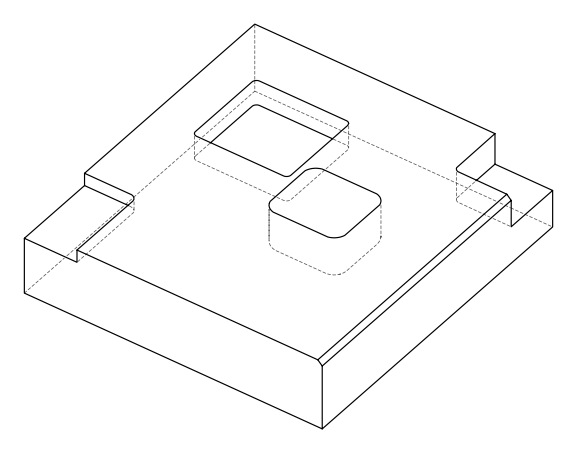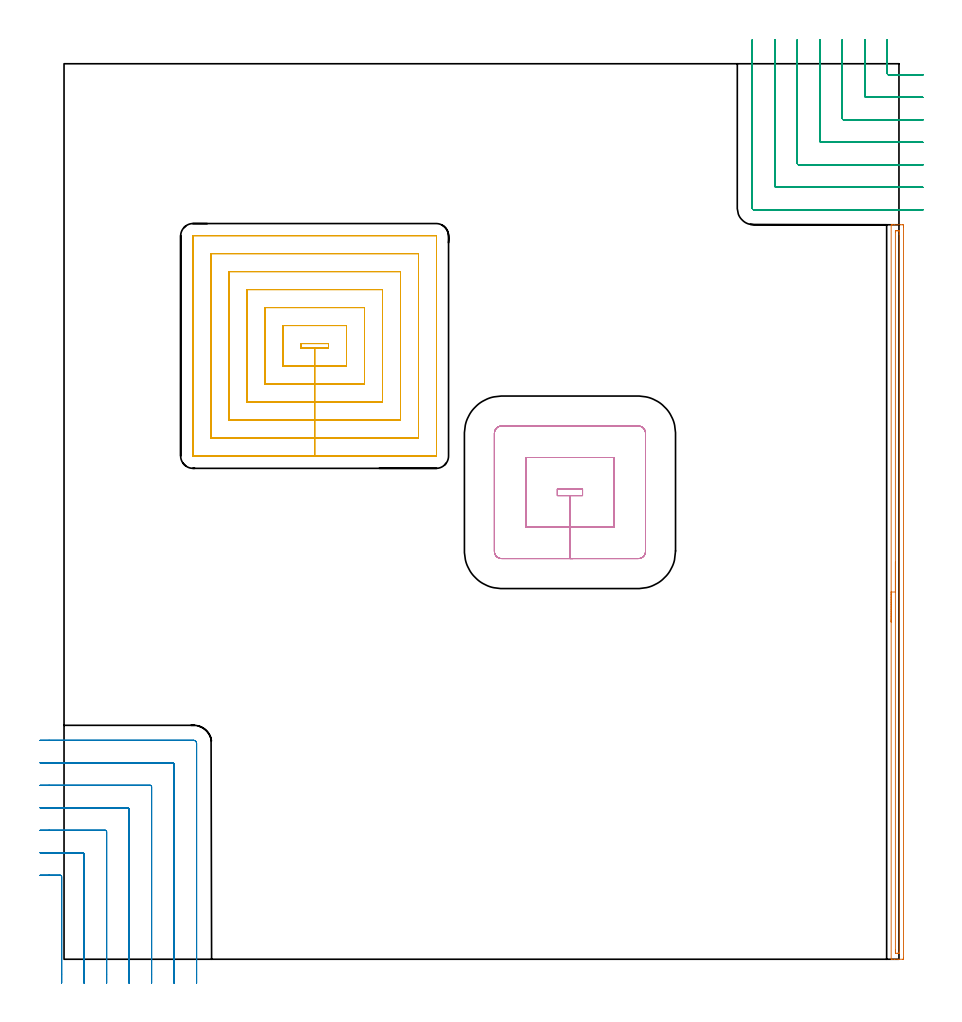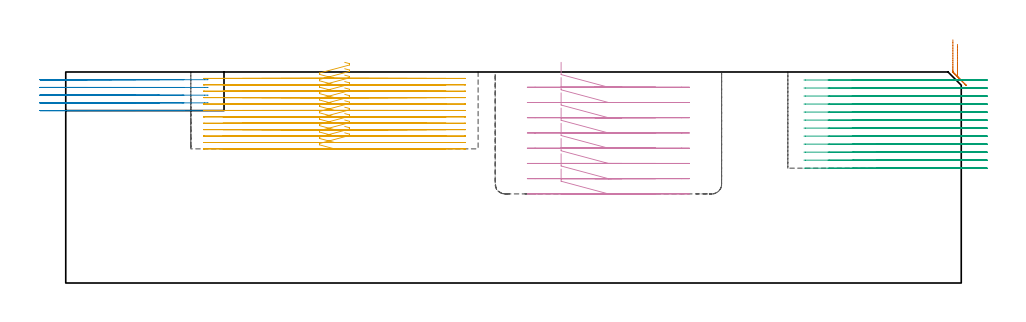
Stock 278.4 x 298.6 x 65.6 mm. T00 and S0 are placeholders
(PLAN: 5 operations, 3 tool changes, 60.7 min)
(1 AREA_MILL | FG_CHAMFER_SURFACE | UGT0205_001 | 4.08 min | 2086 mm3)
(2 MILL_CORNER_NOTCH_RECTANGULAR | CORNER_NOTCH_RECTANGULAR | NXT0201_013 | Follow Part, ap 2.5, ae 75% | 6.92 min | 45962 mm3)
(3 MILL_CORNER_NOTCH_RECTANGULAR_1 | CORNER_NOTCH_RECTANGULAR_1 | NXT0201_013 | Follow Part, ap 2.5, ae 75% | 13.35 min | 86335 mm3)
(4 MILL_RECTANGULAR_POCKET | POCKET_RECTANGULAR_STRAIGHT | UGT0201_095 | Follow Part, ap 5, ae 75% | 6.65 min | 165746 mm3)
(5 MILL_RECTANGULAR_POCKET_1 | POCKET_RECTANGULAR_STRAIGHT_1 | NXT0201_009 | Follow Part, ap 2, ae 75% | 29.71 min | 173820 mm3)
(TOOL UGT0205_001 | Chamfer Mill 20 x 3 x 45 deg. | D20 FL50 Z2)
(TOOL NXT0201_013 | ENDMILL 10mm | D10 FL30 Z4)
(TOOL UGT0201_095 | End mill 20 mm | D20 R3 FL38 Z4)
(TOOL NXT0201_009 | ENDMILL 8mm [2P460-0800-NA 1630] | D8 FL26 Z6)
(OP 1 AREA_MILL)
G17 G21 G94 G90
T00 M6
G54
G17 G0 G90 X275.8 Y112.45 S1061 M3
G43 Z75.6 H0
G94 G1 Y112.488 Z74.728 F250.
Y112.602 Z73.863
Y112.791 Z73.012
Y113.053 Z72.18
Y113.387 Z71.374
Y113.79 Z70.6
Y114.258 Z69.864
Y114.79 Z69.172
Y115.379 Z68.529
Y116.022 Z67.939
Y116.714 Z67.408
Y117.45 Z66.94
Y118.224 Z66.537
Y119.03 Z66.203
Y119.862 Z65.941
Y120.714 Z65.752
Y121.578 Z65.638
Y122.45 Z65.6
Y244.739
X275.802 Y244.89 Z65.588
X275.91 Y244.898 Z65.482
X276.023 Y244.9 Z65.377
X276.349 Z65.051
X276.979 Z64.416
X279.036 Z62.361
X279.592 Y244.896 Z61.802
X279.893 Y244.89 Z61.503
X279.898 Y244.605 Z61.5
X279.9 Y244.292
Y243.977
Y0.608
X279.898 Y0.295
X279.893 Y0.01 Z61.503
X279.592 Y0. Z61.802
X278.165 Z63.232
X276.979 Z64.416
X276.023 Z65.377
X275.911 Z65.481
X275.899 Y0.001 Z65.493
X275.803 Y0.01 Z65.588
X275.8 Y0.161 Z65.6
Y122.45
X277.214 Z64.186
X277.215 Y242.507 Z64.185
X277.217 Y242.833 Z64.183
X277.219 Y242.872 Z64.181
X277.22 Y242.885 Z64.18
X277.237 Y242.89 Z64.163
X277.339 Y242.896 Z64.061
X277.467 Y242.899 Z63.933
X277.85 Y242.9 Z63.55
X278.34 Y242.898 Z63.06
X278.452 Y242.893 Z62.948
X278.473 Y242.891 Z62.927
X278.479 Y242.853 Z62.921
X278.482 Y242.752 Z62.918
X278.485 Y242.507 Z62.915
X278.486 Y241.856 Z62.914
Y241.614
X278.485 Y2.393 Z62.915
X278.483 Y2.067 Z62.917
X278.481 Y2.028 Z62.919
X278.48 Y2.015 Z62.92
X278.463 Y2.01 Z62.937
X278.361 Y2.004 Z63.039
X278.233 Y2.001 Z63.167
X277.85 Z63.55
X277.36 Y2.002 Z64.04
X277.248 Y2.007 Z64.152
X277.227 Y2.009 Z64.173
X277.221 Y2.047 Z64.179
X277.218 Y2.148 Z64.182
X277.216 Y2.393 Z64.184
X277.214 Y3.044 Z64.186
Y3.286
Y122.45
Y123.322 Z64.224
Y124.186 Z64.338
Y125.038 Z64.526
Y125.87 Z64.789
Y126.676 Z65.123
Y127.45 Z65.526
Y128.186 Z65.994
Y128.878 Z66.525
Y129.521 Z67.115
Y130.11 Z67.758
Y130.642 Z68.45
Y131.11 Z69.186
Y131.513 Z69.96
Y131.847 Z70.766
Y132.109 Z71.598
Y132.298 Z72.449
Y132.412 Z73.314
Y132.45 Z74.186
G0 Z75.6
M5
M2
(OP 2 MILL_CORNER_NOTCH_RECTANGULAR)
G17 G21 G94 G90
T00 M6
G54
G17 G0 G90 X-0.8 Y-7.936 S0 M3
G43 Z75.6 H0
Z63.2
G94 G1 Y-4.936 F250.
Y27.504 F500.
G3 X-1.296 Y28. R0.5
G1 X-5.
X-8. F250.
G0 Z75.6
X6.7 Y-8.
Z63.2
G1 Y-5.
Y35.004 F500.
G3 X6.204 Y35.5 R0.5
G1 X-5.
X-8. F250.
G0 Z75.6
X14.2 Y-8.
Z63.2
G1 Y-5.
Y42.503 F500.
G3 X13.703 Y43. R0.5
G1 X-5.
X-8. F250.
G0 Z75.6
X21.7 Y-8.
Z63.2
G1 Y-5.
Y50.003 F500.
G3 X21.203 Y50.5 R0.5
G1 X-5.
X-8. F250.
G0 Z75.6
X29.2 Y-8.
Z63.2
G1 Y-5.
Y57.503 F500.
G3 X28.703 Y58. R0.5
G1 X-5.
X-8. F250.
G0 Z75.6
X36.7 Y-8.
Z63.2
G1 Y-5.
Y65.003 F500.
G3 X36.203 Y65.5 R0.5
G1 X-5.
X-8. F250.
G0 Z75.6
X44.2 Y-8.
Z63.2
G1 Y-5.
Y72. F500.
G3 X43.2 Y73. R1.
G1 X-5.
X-8. F250.
G0 Z75.6
X-0.8 Y-7.936
Z60.8
G1 Y-4.936
Y27.504 F500.
G3 X-1.296 Y28. R0.5
G1 X-5.
X-8. F250.
G0 Z75.6
X6.7 Y-8.
Z60.8
G1 Y-5.
Y35.004 F500.
G3 X6.204 Y35.5 R0.5
G1 X-5.
X-8. F250.
G0 Z75.6
X14.2 Y-8.
Z60.8
G1 Y-5.
Y42.503 F500.
G3 X13.703 Y43. R0.5
G1 X-5.
X-8. F250.
G0 Z75.6
X21.7 Y-8.
Z60.8
G1 Y-5.
Y50.003 F500.
G3 X21.203 Y50.5 R0.5
G1 X-5.
X-8. F250.
G0 Z75.6
X29.2 Y-8.
Z60.8
G1 Y-5.
Y57.503 F500.
G3 X28.703 Y58. R0.5
G1 X-5.
X-8. F250.
G0 Z75.6
X36.7 Y-8.
Z60.8
G1 Y-5.
Y65.003 F500.
G3 X36.203 Y65.5 R0.5
G1 X-5.
X-8. F250.
G0 Z75.6
X44.2 Y-8.
Z60.8
G1 Y-5.
Y72. F500.
G3 X43.2 Y73. R1.
G1 X-5.
X-8. F250.
G0 Z75.6
X-0.8 Y-7.936
Z58.4
G1 Y-4.936
Y27.504 F500.
G3 X-1.296 Y28. R0.5
G1 X-5.
X-8. F250.
G0 Z75.6
X6.7 Y-8.
Z58.4
G1 Y-5.
Y35.004 F500.
G3 X6.204 Y35.5 R0.5
G1 X-5.
X-8. F250.
G0 Z75.6
X14.2 Y-8.
Z58.4
G1 Y-5.
Y42.503 F500.
G3 X13.703 Y43. R0.5
G1 X-5.
X-8. F250.
G0 Z75.6
X21.7 Y-8.
Z58.4
G1 Y-5.
Y50.003 F500.
G3 X21.203 Y50.5 R0.5
G1 X-5.
X-8. F250.
G0 Z75.6
X29.2 Y-8.
Z58.4
G1 Y-5.
Y57.503 F500.
G3 X28.703 Y58. R0.5
G1 X-5.
X-8. F250.
G0 Z75.6
X36.7 Y-8.
Z58.4
G1 Y-5.
Y65.003 F500.
G3 X36.203 Y65.5 R0.5
G1 X-5.
X-8. F250.
G0 Z75.6
X44.2 Y-8.
Z58.4
G1 Y-5.
Y72. F500.
G3 X43.2 Y73. R1.
G1 X-5.
X-8. F250.
G0 Z75.6
X-0.8 Y-7.936
Z56.
G1 Y-4.936
Y27.504 F500.
G3 X-1.296 Y28. R0.5
G1 X-5.
X-8. F250.
G0 Z75.6
X6.7 Y-8.
Z56.
G1 Y-5.
Y35.004 F500.
G3 X6.204 Y35.5 R0.5
G1 X-5.
X-8. F250.
G0 Z75.6
X14.2 Y-8.
Z56.
G1 Y-5.
Y42.503 F500.
G3 X13.703 Y43. R0.5
G1 X-5.
X-8. F250.
G0 Z75.6
X21.7 Y-8.
Z56.
G1 Y-5.
Y50.003 F500.
G3 X21.203 Y50.5 R0.5
G1 X-5.
X-8. F250.
G0 Z75.6
X29.2 Y-8.
Z56.
G1 Y-5.
Y57.503 F500.
G3 X28.703 Y58. R0.5
G1 X-5.
X-8. F250.
G0 Z75.6
X36.7 Y-8.
Z56.
G1 Y-5.
Y65.003 F500.
G3 X36.203 Y65.5 R0.5
G1 X-5.
X-8. F250.
G0 Z75.6
X44.2 Y-8.
Z56.
G1 Y-5.
Y72. F500.
G3 X43.2 Y73. R1.
G1 X-5.
X-8. F250.
G0 Z75.6
X-0.8 Y-7.936
Z53.6
G1 Y-4.936
Y27.504 F500.
G3 X-1.296 Y28. R0.5
G1 X-5.
X-8. F250.
G0 Z75.6
X6.7 Y-8.
Z53.6
G1 Y-5.
Y35.004 F500.
G3 X6.204 Y35.5 R0.5
G1 X-5.
X-8. F250.
G0 Z75.6
X14.2 Y-8.
Z53.6
G1 Y-5.
Y42.503 F500.
G3 X13.703 Y43. R0.5
G1 X-5.
X-8. F250.
G0 Z75.6
X21.7 Y-8.
Z53.6
G1 Y-5.
Y50.003 F500.
G3 X21.203 Y50.5 R0.5
G1 X-5.
X-8. F250.
G0 Z75.6
X29.2 Y-8.
Z53.6
G1 Y-5.
Y57.503 F500.
G3 X28.703 Y58. R0.5
G1 X-5.
X-8. F250.
G0 Z75.6
X36.7 Y-8.
Z53.6
G1 Y-5.
Y65.003 F500.
G3 X36.203 Y65.5 R0.5
G1 X-5.
X-8. F250.
G0 Z75.6
X44.2 Y-8.
Z53.6
G1 Y-5.
Y72. F500.
G3 X43.2 Y73. R1.
G1 X-5.
X-8. F250.
G0 Z75.6
M5
M2
(OP 3 MILL_CORNER_NOTCH_RECTANGULAR_1)
G17 G21 G94 G90
T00 M6
G54
G17 G0 G90 X274.5 Y306.6 S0 M3
G43 Z75.6 H0
Z63.108
G94 G1 Y303.6 F250.
Y295.396 F500.
G3 X274.996 Y294.9 R0.5
G1 X283.4
X286.4 F250.
G0 Z75.6
X267. Y306.6
Z63.108
G1 Y303.6
Y287.896 F500.
G3 X267.496 Y287.4 R0.5
G1 X283.4
X286.4 F250.
G0 Z75.6
X259.5 Y306.6
Z63.108
G1 Y303.6
Y280.397 F500.
G3 X259.997 Y279.9 R0.5
G1 X283.4
X286.4 F250.
G0 Z75.6
X252. Y306.6
Z63.108
G1 Y303.6
Y272.897 F500.
G3 X252.497 Y272.4 R0.5
G1 X283.4
X286.4 F250.
G0 Z75.6
X244.5 Y306.6
Z63.108
G1 Y303.6
Y265.397 F500.
G3 X244.997 Y264.9 R0.5
G1 X283.4
X286.4 F250.
G0 Z75.6
X237. Y306.6
Z63.108
G1 Y303.6
Y257.897 F500.
G3 X237.497 Y257.4 R0.5
G1 X283.4
X286.4 F250.
G0 Z75.6
X229.5 Y306.6
Z63.108
G1 Y303.6
Y250.397 F500.
G3 X229.997 Y249.9 R0.5
G1 X283.4
X286.4 F250.
G0 Z75.6
X274.5 Y306.6
Z60.617
G1 Y303.6
Y295.396 F500.
G3 X274.996 Y294.9 R0.5
G1 X283.4
X286.4 F250.
G0 Z75.6
X267. Y306.6
Z60.617
G1 Y303.6
Y287.896 F500.
G3 X267.496 Y287.4 R0.5
G1 X283.4
X286.4 F250.
G0 Z75.6
X259.5 Y306.6
Z60.617
G1 Y303.6
Y280.397 F500.
G3 X259.997 Y279.9 R0.5
G1 X283.4
X286.4 F250.
G0 Z75.6
X252. Y306.6
Z60.617
G1 Y303.6
Y272.897 F500.
G3 X252.497 Y272.4 R0.5
G1 X283.4
X286.4 F250.
G0 Z75.6
X244.5 Y306.6
Z60.617
G1 Y303.6
Y265.397 F500.
G3 X244.997 Y264.9 R0.5
G1 X283.4
X286.4 F250.
G0 Z75.6
X237. Y306.6
Z60.617
G1 Y303.6
Y257.897 F500.
G3 X237.497 Y257.4 R0.5
G1 X283.4
X286.4 F250.
G0 Z75.6
X229.5 Y306.6
Z60.617
G1 Y303.6
Y250.397 F500.
G3 X229.997 Y249.9 R0.5
G1 X283.4
X286.4 F250.
G0 Z75.6
X274.5 Y306.6
Z58.125
G1 Y303.6
Y295.396 F500.
G3 X274.996 Y294.9 R0.5
G1 X283.4
X286.4 F250.
G0 Z75.6
X267. Y306.6
Z58.125
G1 Y303.6
Y287.896 F500.
G3 X267.496 Y287.4 R0.5
G1 X283.4
X286.4 F250.
G0 Z75.6
X259.5 Y306.6
Z58.125
G1 Y303.6
Y280.397 F500.
G3 X259.997 Y279.9 R0.5
G1 X283.4
X286.4 F250.
G0 Z75.6
X252. Y306.6
Z58.125
G1 Y303.6
Y272.897 F500.
G3 X252.497 Y272.4 R0.5
G1 X283.4
X286.4 F250.
G0 Z75.6
X244.5 Y306.6
Z58.125
G1 Y303.6
Y265.397 F500.
G3 X244.997 Y264.9 R0.5
G1 X283.4
X286.4 F250.
G0 Z75.6
X237. Y306.6
Z58.125
G1 Y303.6
Y257.897 F500.
G3 X237.497 Y257.4 R0.5
G1 X283.4
X286.4 F250.
G0 Z75.6
X229.5 Y306.6
Z58.125
G1 Y303.6
Y250.397 F500.
G3 X229.997 Y249.9 R0.5
G1 X283.4
X286.4 F250.
G0 Z75.6
X274.5 Y306.6
Z55.633
G1 Y303.6
Y295.396 F500.
G3 X274.996 Y294.9 R0.5
G1 X283.4
X286.4 F250.
G0 Z75.6
X267. Y306.6
Z55.633
G1 Y303.6
Y287.896 F500.
G3 X267.496 Y287.4 R0.5
G1 X283.4
X286.4 F250.
G0 Z75.6
X259.5 Y306.6
Z55.633
G1 Y303.6
Y280.397 F500.
G3 X259.997 Y279.9 R0.5
G1 X283.4
X286.4 F250.
G0 Z75.6
X252. Y306.6
Z55.633
G1 Y303.6
Y272.897 F500.
G3 X252.497 Y272.4 R0.5
G1 X283.4
X286.4 F250.
G0 Z75.6
X244.5 Y306.6
Z55.633
G1 Y303.6
Y265.397 F500.
G3 X244.997 Y264.9 R0.5
G1 X283.4
X286.4 F250.
G0 Z75.6
X237. Y306.6
Z55.633
G1 Y303.6
Y257.897 F500.
G3 X237.497 Y257.4 R0.5
G1 X283.4
X286.4 F250.
G0 Z75.6
X229.5 Y306.6
Z55.633
G1 Y303.6
Y250.397 F500.
G3 X229.997 Y249.9 R0.5
G1 X283.4
X286.4 F250.
G0 Z75.6
X274.5 Y306.6
Z53.142
G1 Y303.6
Y295.396 F500.
G3 X274.996 Y294.9 R0.5
G1 X283.4
X286.4 F250.
G0 Z75.6
X267. Y306.6
Z53.142
G1 Y303.6
Y287.896 F500.
G3 X267.496 Y287.4 R0.5
G1 X283.4
X286.4 F250.
G0 Z75.6
X259.5 Y306.6
Z53.142
G1 Y303.6
Y280.397 F500.
G3 X259.997 Y279.9 R0.5
G1 X283.4
X286.4 F250.
G0 Z75.6
X252. Y306.6
Z53.142
G1 Y303.6
Y272.897 F500.
G3 X252.497 Y272.4 R0.5
G1 X283.4
X286.4 F250.
G0 Z75.6
X244.5 Y306.6
Z53.142
G1 Y303.6
Y265.397 F500.
G3 X244.997 Y264.9 R0.5
G1 X283.4
X286.4 F250.
G0 Z75.6
X237. Y306.6
Z53.142
G1 Y303.6
Y257.897 F500.
G3 X237.497 Y257.4 R0.5
G1 X283.4
X286.4 F250.
G0 Z75.6
X229.5 Y306.6
Z53.142
G1 Y303.6
Y250.397 F500.
G3 X229.997 Y249.9 R0.5
G1 X283.4
X286.4 F250.
G0 Z75.6
X274.5 Y306.6
Z50.65
G1 Y303.6
Y295.396 F500.
G3 X274.996 Y294.9 R0.5
G1 X283.4
X286.4 F250.
G0 Z75.6
X267. Y306.6
Z50.65
G1 Y303.6
Y287.896 F500.
G3 X267.496 Y287.4 R0.5
G1 X283.4
X286.4 F250.
G0 Z75.6
X259.5 Y306.6
Z50.65
G1 Y303.6
Y280.397 F500.
G3 X259.997 Y279.9 R0.5
G1 X283.4
X286.4 F250.
G0 Z75.6
X252. Y306.6
Z50.65
G1 Y303.6
Y272.897 F500.
G3 X252.497 Y272.4 R0.5
G1 X283.4
X286.4 F250.
G0 Z75.6
X244.5 Y306.6
Z50.65
G1 Y303.6
Y265.397 F500.
G3 X244.997 Y264.9 R0.5
G1 X283.4
X286.4 F250.
G0 Z75.6
X237. Y306.6
Z50.65
G1 Y303.6
Y257.897 F500.
G3 X237.497 Y257.4 R0.5
G1 X283.4
X286.4 F250.
G0 Z75.6
X229.5 Y306.6
Z50.65
G1 Y303.6
Y250.397 F500.
G3 X229.997 Y249.9 R0.5
G1 X283.4
X286.4 F250.
G0 Z75.6
X274.5 Y306.6
Z48.158
G1 Y303.6
Y295.396 F500.
G3 X274.996 Y294.9 R0.5
G1 X283.4
X286.4 F250.
G0 Z75.6
X267. Y306.6
Z48.158
G1 Y303.6
Y287.896 F500.
G3 X267.496 Y287.4 R0.5
G1 X283.4
X286.4 F250.
G0 Z75.6
X259.5 Y306.6
Z48.158
G1 Y303.6
Y280.397 F500.
G3 X259.997 Y279.9 R0.5
G1 X283.4
X286.4 F250.
G0 Z75.6
X252. Y306.6
Z48.158
G1 Y303.6
Y272.897 F500.
G3 X252.497 Y272.4 R0.5
G1 X283.4
X286.4 F250.
G0 Z75.6
X244.5 Y306.6
Z48.158
G1 Y303.6
Y265.397 F500.
G3 X244.997 Y264.9 R0.5
G1 X283.4
X286.4 F250.
G0 Z75.6
X237. Y306.6
Z48.158
G1 Y303.6
Y257.897 F500.
G3 X237.497 Y257.4 R0.5
G1 X283.4
X286.4 F250.
G0 Z75.6
X229.5 Y306.6
Z48.158
G1 Y303.6
Y250.397 F500.
G3 X229.997 Y249.9 R0.5
G1 X283.4
X286.4 F250.
G0 Z75.6
X274.5 Y306.6
Z45.667
G1 Y303.6
Y295.396 F500.
G3 X274.996 Y294.9 R0.5
G1 X283.4
X286.4 F250.
G0 Z75.6
X267. Y306.6
Z45.667
G1 Y303.6
Y287.896 F500.
G3 X267.496 Y287.4 R0.5
G1 X283.4
X286.4 F250.
G0 Z75.6
X259.5 Y306.6
Z45.667
G1 Y303.6
Y280.397 F500.
G3 X259.997 Y279.9 R0.5
G1 X283.4
X286.4 F250.
G0 Z75.6
X252. Y306.6
Z45.667
G1 Y303.6
Y272.897 F500.
G3 X252.497 Y272.4 R0.5
G1 X283.4
X286.4 F250.
G0 Z75.6
X244.5 Y306.6
Z45.667
G1 Y303.6
Y265.397 F500.
G3 X244.997 Y264.9 R0.5
G1 X283.4
X286.4 F250.
G0 Z75.6
X237. Y306.6
Z45.667
G1 Y303.6
Y257.897 F500.
G3 X237.497 Y257.4 R0.5
G1 X283.4
X286.4 F250.
G0 Z75.6
X229.5 Y306.6
Z45.667
G1 Y303.6
Y250.397 F500.
G3 X229.997 Y249.9 R0.5
G1 X283.4
X286.4 F250.
G0 Z75.6
X274.5 Y306.6
Z43.175
G1 Y303.6
Y295.396 F500.
G3 X274.996 Y294.9 R0.5
G1 X283.4
X286.4 F250.
G0 Z75.6
X267. Y306.6
Z43.175
G1 Y303.6
Y287.896 F500.
G3 X267.496 Y287.4 R0.5
G1 X283.4
X286.4 F250.
G0 Z75.6
X259.5 Y306.6
Z43.175
G1 Y303.6
Y280.397 F500.
G3 X259.997 Y279.9 R0.5
G1 X283.4
X286.4 F250.
G0 Z75.6
X252. Y306.6
Z43.175
G1 Y303.6
Y272.897 F500.
G3 X252.497 Y272.4 R0.5
G1 X283.4
X286.4 F250.
G0 Z75.6
X244.5 Y306.6
Z43.175
G1 Y303.6
Y265.397 F500.
G3 X244.997 Y264.9 R0.5
G1 X283.4
X286.4 F250.
G0 Z75.6
X237. Y306.6
Z43.175
G1 Y303.6
Y257.897 F500.
G3 X237.497 Y257.4 R0.5
G1 X283.4
X286.4 F250.
G0 Z75.6
X229.5 Y306.6
Z43.175
G1 Y303.6
Y250.397 F500.
G3 X229.997 Y249.9 R0.5
G1 X283.4
X286.4 F250.
G0 Z75.6
X274.5 Y306.6
Z40.683
G1 Y303.6
Y295.396 F500.
G3 X274.996 Y294.9 R0.5
G1 X283.4
X286.4 F250.
G0 Z75.6
X267. Y306.6
Z40.683
G1 Y303.6
Y287.896 F500.
G3 X267.496 Y287.4 R0.5
G1 X283.4
X286.4 F250.
G0 Z75.6
X259.5 Y306.6
Z40.683
G1 Y303.6
Y280.397 F500.
G3 X259.997 Y279.9 R0.5
G1 X283.4
X286.4 F250.
G0 Z75.6
X252. Y306.6
Z40.683
G1 Y303.6
Y272.897 F500.
G3 X252.497 Y272.4 R0.5
G1 X283.4
X286.4 F250.
G0 Z75.6
X244.5 Y306.6
Z40.683
G1 Y303.6
Y265.397 F500.
G3 X244.997 Y264.9 R0.5
G1 X283.4
X286.4 F250.
G0 Z75.6
X237. Y306.6
Z40.683
G1 Y303.6
Y257.897 F500.
G3 X237.497 Y257.4 R0.5
G1 X283.4
X286.4 F250.
G0 Z75.6
X229.5 Y306.6
Z40.683
G1 Y303.6
Y250.397 F500.
G3 X229.997 Y249.9 R0.5
G1 X283.4
X286.4 F250.
G0 Z75.6
X274.5 Y306.6
Z38.192
G1 Y303.6
Y295.396 F500.
G3 X274.996 Y294.9 R0.5
G1 X283.4
X286.4 F250.
G0 Z75.6
X267. Y306.6
Z38.192
G1 Y303.6
Y287.896 F500.
G3 X267.496 Y287.4 R0.5
G1 X283.4
X286.4 F250.
G0 Z75.6
X259.5 Y306.6
Z38.192
G1 Y303.6
Y280.397 F500.
G3 X259.997 Y279.9 R0.5
G1 X283.4
X286.4 F250.
G0 Z75.6
X252. Y306.6
Z38.192
G1 Y303.6
Y272.897 F500.
G3 X252.497 Y272.4 R0.5
G1 X283.4
X286.4 F250.
G0 Z75.6
X244.5 Y306.6
Z38.192
G1 Y303.6
Y265.397 F500.
G3 X244.997 Y264.9 R0.5
G1 X283.4
X286.4 F250.
G0 Z75.6
X237. Y306.6
Z38.192
G1 Y303.6
Y257.897 F500.
G3 X237.497 Y257.4 R0.5
G1 X283.4
X286.4 F250.
G0 Z75.6
X229.5 Y306.6
Z38.192
G1 Y303.6
Y250.397 F500.
G3 X229.997 Y249.9 R0.5
G1 X283.4
X286.4 F250.
G0 Z75.6
X274.5 Y306.6
Z35.7
G1 Y303.6
Y295.396 F500.
G3 X274.996 Y294.9 R0.5
G1 X283.4
X286.4 F250.
G0 Z75.6
X267. Y306.6
Z35.7
G1 Y303.6
Y287.896 F500.
G3 X267.496 Y287.4 R0.5
G1 X283.4
X286.4 F250.
G0 Z75.6
X259.5 Y306.6
Z35.7
G1 Y303.6
Y280.397 F500.
G3 X259.997 Y279.9 R0.5
G1 X283.4
X286.4 F250.
G0 Z75.6
X252. Y306.6
Z35.7
G1 Y303.6
Y272.897 F500.
G3 X252.497 Y272.4 R0.5
G1 X283.4
X286.4 F250.
G0 Z75.6
X244.5 Y306.6
Z35.7
G1 Y303.6
Y265.397 F500.
G3 X244.997 Y264.9 R0.5
G1 X283.4
X286.4 F250.
G0 Z75.6
X237. Y306.6
Z35.7
G1 Y303.6
Y257.897 F500.
G3 X237.497 Y257.4 R0.5
G1 X283.4
X286.4 F250.
G0 Z75.6
X229.5 Y306.6
Z35.7
G1 Y303.6
Y250.397 F500.
G3 X229.997 Y249.9 R0.5
G1 X283.4
X286.4 F250.
G0 Z75.6
M5
M2
(OP 4 MILL_RECTANGULAR_POCKET)
G17 G21 G94 G90
T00 M6
G54
G17 G0 G90 X154. Y158.277 S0 M3
G43 Z75.6 H0
Z68.6
G94 G1 Y144.1 Z64.801 F250.
X168.7 Z60.862
Y154.6
X172.9 F500.
Y156.8
X164.5
Y154.6
X168.7
Y144.1
X183.4
Y167.3
X154.
Y144.1
X168.7
Y133.6
X191.5
G3 X193.9 Y136. R2.4
G1 Y175.4
G3 X191.5 Y177.8 R2.4
G1 X145.9
G3 X143.5 Y175.4 R2.4
G1 Y136.
G3 X145.9 Y133.6 R2.4
G1 X168.7
X169.7
G0 X154. Y158.277 Z63.862
G1 Y144.1 Z60.064 F250.
X168.7 Z56.125
Y154.6
X172.9 F500.
Y156.8
X164.5
Y154.6
X168.7
Y144.1
X183.4
Y167.3
X154.
Y144.1
X168.7
Y133.6
X191.5
G3 X193.9 Y136. R2.4
G1 Y175.4
G3 X191.5 Y177.8 R2.4
G1 X145.9
G3 X143.5 Y175.4 R2.4
G1 Y136.
G3 X145.9 Y133.6 R2.4
G1 X168.7
X169.7
G0 X154. Y158.277 Z59.125
G1 Y144.1 Z55.326 F250.
X168.7 Z51.387
Y154.6
X172.9 F500.
Y156.8
X164.5
Y154.6
X168.7
Y144.1
X183.4
Y167.3
X154.
Y144.1
X168.7
Y133.6
X191.5
G3 X193.9 Y136. R2.4
G1 Y175.4
G3 X191.5 Y177.8 R2.4
G1 X145.9
G3 X143.5 Y175.4 R2.4
G1 Y136.
G3 X145.9 Y133.6 R2.4
G1 X168.7
X169.7
G0 X154. Y158.277 Z54.387
G1 Y144.1 Z50.589 F250.
X168.7 Z46.65
Y154.6
X172.9 F500.
Y156.8
X164.5
Y154.6
X168.7
Y144.1
X183.4
Y167.3
X154.
Y144.1
X168.7
Y133.6
X191.5
G3 X193.9 Y136. R2.4
G1 Y175.4
G3 X191.5 Y177.8 R2.4
G1 X145.9
G3 X143.5 Y175.4 R2.4
G1 Y136.
G3 X145.9 Y133.6 R2.4
G1 X168.7
X169.7
G0 X154. Y158.277 Z49.65
G1 Y144.1 Z45.851 F250.
X168.7 Z41.912
Y154.6
X172.9 F500.
Y156.8
X164.5
Y154.6
X168.7
Y144.1
X183.4
Y167.3
X154.
Y144.1
X168.7
Y133.6
X191.5
G3 X193.9 Y136. R2.4
G1 Y175.4
G3 X191.5 Y177.8 R2.4
G1 X145.9
G3 X143.5 Y175.4 R2.4
G1 Y136.
G3 X145.9 Y133.6 R2.4
G1 X168.7
X169.7
G0 X154. Y158.277 Z44.912
G1 Y144.1 Z41.114 F250.
X168.7 Z37.175
Y154.6
X172.9 F500.
Y156.8
X164.5
Y154.6
X168.7
Y144.1
X183.4
Y167.3
X154.
Y144.1
X168.7
Y133.6
X191.5
G3 X193.9 Y136. R2.4
G1 Y175.4
G3 X191.5 Y177.8 R2.4
G1 X145.9
G3 X143.5 Y175.4 R2.4
G1 Y136.
G3 X145.9 Y133.6 R2.4
G1 X168.7
X169.7
G0 X154. Y158.277 Z40.175
G1 Y144.1 Z36.376 F250.
X168.7 Z32.437
Y154.6
X172.9 F500.
Y156.8
X164.5
Y154.6
X168.7
Y144.1
X183.4
Y167.3
X154.
Y144.1
X168.7
Y133.6
X191.5
G3 X193.9 Y136. R2.4
G1 Y175.4
G3 X191.5 Y177.8 R2.4
G1 X145.9
G3 X143.5 Y175.4 R2.4
G1 Y136.
G3 X145.9 Y133.6 R2.4
G1 X168.7
X169.7
G0 X154. Y158.277 Z35.437
G1 Y144.1 Z31.639 F250.
X168.7 Z27.7
Y154.6
X172.9 F500.
Y156.8
X164.5
Y154.6
X168.7
Y144.1
X183.4
Y167.3
X154.
Y144.1
X168.7
Y133.6
X191.5
G3 X193.9 Y136. R2.4
G1 Y175.4
G3 X191.5 Y177.8 R2.4
G1 X145.9
G3 X143.5 Y175.4 R2.4
G1 Y136.
G3 X145.9 Y133.6 R2.4
G1 X168.7
X169.7
G0 Z75.6
M5
M2
(OP 5 MILL_RECTANGULAR_POCKET_1)
G17 G21 G94 G90
T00 M6
G54
G17 G0 G90 X86.721 Y203.7 S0 M3
G43 Z75.6 H1
Z68.6
G94 G1 X88.2 Z68.204 F250.
Y205.3 Z67.775
X78.9 Z65.283
Y203.7 Z64.854
X83.55 Z63.608
X88.2 F500.
Y205.3
X78.9
Y203.7
X83.55
Y197.7
X94.2
Y211.3
X72.9
Y197.7
X83.55
Y191.7
X100.2
Y217.3
X66.9
Y191.7
X83.55
Y185.7
X106.2
Y223.3
X60.9
Y185.7
X83.55
Y179.7
X112.2
Y229.3
X54.9
Y179.7
X83.55
Y173.7
X118.2
Y235.3
X48.9
Y173.7
X83.55
Y167.7
X124.1
X124.155 Y167.705
X124.195 Y167.745
X124.2 Y167.8
Y241.2
X124.195 Y241.255
X124.155 Y241.295
X124.1 Y241.3
X43.
X42.945 Y241.295
X42.905 Y241.255
X42.9 Y241.2
Y167.8
X42.905 Y167.745
X42.945 Y167.705
X43. Y167.7
X83.55
X84.55
G0 X86.721 Y203.7 Z66.608
G1 X88.2 Z66.212 F250.
Y205.3 Z65.783
X78.9 Z63.291
Y203.7 Z62.863
X83.55 Z61.617
X88.2 F500.
Y205.3
X78.9
Y203.7
X83.55
Y197.7
X94.2
Y211.3
X72.9
Y197.7
X83.55
Y191.7
X100.2
Y217.3
X66.9
Y191.7
X83.55
Y185.7
X106.2
Y223.3
X60.9
Y185.7
X83.55
Y179.7
X112.2
Y229.3
X54.9
Y179.7
X83.55
Y173.7
X118.2
Y235.3
X48.9
Y173.7
X83.55
Y167.7
X124.1
X124.155 Y167.705
X124.195 Y167.745
X124.2 Y167.8
Y241.2
X124.195 Y241.255
X124.155 Y241.295
X124.1 Y241.3
X43.
X42.945 Y241.295
X42.905 Y241.255
X42.9 Y241.2
Y167.8
X42.905 Y167.745
X42.945 Y167.705
X43. Y167.7
X83.55
X84.55
G0 X86.721 Y203.7 Z64.617
G1 X88.2 Z64.22 F250.
Y205.3 Z63.792
X78.9 Z61.3
Y203.7 Z60.871
X83.55 Z59.625
X88.2 F500.
Y205.3
X78.9
Y203.7
X83.55
Y197.7
X94.2
Y211.3
X72.9
Y197.7
X83.55
Y191.7
X100.2
Y217.3
X66.9
Y191.7
X83.55
Y185.7
X106.2
Y223.3
X60.9
Y185.7
X83.55
Y179.7
X112.2
Y229.3
X54.9
Y179.7
X83.55
Y173.7
X118.2
Y235.3
X48.9
Y173.7
X83.55
Y167.7
X124.1
X124.155 Y167.705
X124.195 Y167.745
X124.2 Y167.8
Y241.2
X124.195 Y241.255
X124.155 Y241.295
X124.1 Y241.3
X43.
X42.945 Y241.295
X42.905 Y241.255
X42.9 Y241.2
Y167.8
X42.905 Y167.745
X42.945 Y167.705
X43. Y167.7
X83.55
X84.55
G0 X86.721 Y203.7 Z62.625
G1 X88.2 Z62.229 F250.
Y205.3 Z61.8
X78.9 Z59.308
Y203.7 Z58.879
X83.55 Z57.633
X88.2 F500.
Y205.3
X78.9
Y203.7
X83.55
Y197.7
X94.2
Y211.3
X72.9
Y197.7
X83.55
Y191.7
X100.2
Y217.3
X66.9
Y191.7
X83.55
Y185.7
X106.2
Y223.3
X60.9
Y185.7
X83.55
Y179.7
X112.2
Y229.3
X54.9
Y179.7
X83.55
Y173.7
X118.2
Y235.3
X48.9
Y173.7
X83.55
Y167.7
X124.1
X124.155 Y167.705
X124.195 Y167.745
X124.2 Y167.8
Y241.2
X124.195 Y241.255
X124.155 Y241.295
X124.1 Y241.3
X43.
X42.945 Y241.295
X42.905 Y241.255
X42.9 Y241.2
Y167.8
X42.905 Y167.745
X42.945 Y167.705
X43. Y167.7
X83.55
X84.55
G0 X86.721 Y203.7 Z60.633
G1 X88.2 Z60.237 F250.
Y205.3 Z59.808
X78.9 Z57.316
Y203.7 Z56.888
X83.55 Z55.642
X88.2 F500.
Y205.3
X78.9
Y203.7
X83.55
Y197.7
X94.2
Y211.3
X72.9
Y197.7
X83.55
Y191.7
X100.2
Y217.3
X66.9
Y191.7
X83.55
Y185.7
X106.2
Y223.3
X60.9
Y185.7
X83.55
Y179.7
X112.2
Y229.3
X54.9
Y179.7
X83.55
Y173.7
X118.2
Y235.3
X48.9
Y173.7
X83.55
Y167.7
X124.1
X124.155 Y167.705
X124.195 Y167.745
X124.2 Y167.8
Y241.2
X124.195 Y241.255
X124.155 Y241.295
X124.1 Y241.3
X43.
X42.945 Y241.295
X42.905 Y241.255
X42.9 Y241.2
Y167.8
X42.905 Y167.745
X42.945 Y167.705
X43. Y167.7
X83.55
X84.55
G0 X86.721 Y203.7 Z58.642
G1 X88.2 Z58.245 F250.
Y205.3 Z57.817
X78.9 Z55.325
Y203.7 Z54.896
X83.55 Z53.65
X88.2 F500.
Y205.3
X78.9
Y203.7
X83.55
Y197.7
X94.2
Y211.3
X72.9
Y197.7
X83.55
Y191.7
X100.2
Y217.3
X66.9
Y191.7
X83.55
Y185.7
X106.2
Y223.3
X60.9
Y185.7
X83.55
Y179.7
X112.2
Y229.3
X54.9
Y179.7
X83.55
Y173.7
X118.2
Y235.3
X48.9
Y173.7
X83.55
Y167.7
X124.1
X124.155 Y167.705
X124.195 Y167.745
X124.2 Y167.8
Y241.2
X124.195 Y241.255
X124.155 Y241.295
X124.1 Y241.3
X43.
X42.945 Y241.295
X42.905 Y241.255
X42.9 Y241.2
Y167.8
X42.905 Y167.745
X42.945 Y167.705
X43. Y167.7
X83.55
X84.55
G0 X86.721 Y203.7 Z56.65
G1 X88.2 Z56.254 F250.
Y205.3 Z55.825
X78.9 Z53.333
Y203.7 Z52.904
X83.55 Z51.658
X88.2 F500.
Y205.3
X78.9
Y203.7
X83.55
Y197.7
X94.2
Y211.3
X72.9
Y197.7
X83.55
Y191.7
X100.2
Y217.3
X66.9
Y191.7
X83.55
Y185.7
X106.2
Y223.3
X60.9
Y185.7
X83.55
Y179.7
X112.2
Y229.3
X54.9
Y179.7
X83.55
Y173.7
X118.2
Y235.3
X48.9
Y173.7
X83.55
Y167.7
X124.1
X124.155 Y167.705
X124.195 Y167.745
X124.2 Y167.8
Y241.2
X124.195 Y241.255
X124.155 Y241.295
X124.1 Y241.3
X43.
X42.945 Y241.295
X42.905 Y241.255
X42.9 Y241.2
Y167.8
X42.905 Y167.745
X42.945 Y167.705
X43. Y167.7
X83.55
X84.55
G0 X86.721 Y203.7 Z54.658
G1 X88.2 Z54.262 F250.
Y205.3 Z53.833
X78.9 Z51.341
Y203.7 Z50.913
X83.55 Z49.667
X88.2 F500.
Y205.3
X78.9
Y203.7
X83.55
Y197.7
X94.2
Y211.3
X72.9
Y197.7
X83.55
Y191.7
X100.2
Y217.3
X66.9
Y191.7
X83.55
Y185.7
X106.2
Y223.3
X60.9
Y185.7
X83.55
Y179.7
X112.2
Y229.3
X54.9
Y179.7
X83.55
Y173.7
X118.2
Y235.3
X48.9
Y173.7
X83.55
Y167.7
X124.1
X124.155 Y167.705
X124.195 Y167.745
X124.2 Y167.8
Y241.2
X124.195 Y241.255
X124.155 Y241.295
X124.1 Y241.3
X43.
X42.945 Y241.295
X42.905 Y241.255
X42.9 Y241.2
Y167.8
X42.905 Y167.745
X42.945 Y167.705
X43. Y167.7
X83.55
X84.55
G0 X86.721 Y203.7 Z52.667
G1 X88.2 Z52.27 F250.
Y205.3 Z51.842
X78.9 Z49.35
Y203.7 Z48.921
X83.55 Z47.675
X88.2 F500.
Y205.3
X78.9
Y203.7
X83.55
Y197.7
X94.2
Y211.3
X72.9
Y197.7
X83.55
Y191.7
X100.2
Y217.3
X66.9
Y191.7
X83.55
Y185.7
X106.2
Y223.3
X60.9
Y185.7
X83.55
Y179.7
X112.2
Y229.3
X54.9
Y179.7
X83.55
Y173.7
X118.2
Y235.3
X48.9
Y173.7
X83.55
Y167.7
X124.1
X124.155 Y167.705
X124.195 Y167.745
X124.2 Y167.8
Y241.2
X124.195 Y241.255
X124.155 Y241.295
X124.1 Y241.3
X43.
X42.945 Y241.295
X42.905 Y241.255
X42.9 Y241.2
Y167.8
X42.905 Y167.745
X42.945 Y167.705
X43. Y167.7
X83.55
X84.55
G0 X86.721 Y203.7 Z50.675
G1 X88.2 Z50.279 F250.
Y205.3 Z49.85
X78.9 Z47.358
Y203.7 Z46.929
X83.55 Z45.683
X88.2 F500.
Y205.3
X78.9
Y203.7
X83.55
Y197.7
X94.2
Y211.3
X72.9
Y197.7
X83.55
Y191.7
X100.2
Y217.3
X66.9
Y191.7
X83.55
Y185.7
X106.2
Y223.3
X60.9
Y185.7
X83.55
Y179.7
X112.2
Y229.3
X54.9
Y179.7
X83.55
Y173.7
X118.2
Y235.3
X48.9
Y173.7
X83.55
Y167.7
X124.1
X124.155 Y167.705
X124.195 Y167.745
X124.2 Y167.8
Y241.2
X124.195 Y241.255
X124.155 Y241.295
X124.1 Y241.3
X43.
X42.945 Y241.295
X42.905 Y241.255
X42.9 Y241.2
Y167.8
X42.905 Y167.745
X42.945 Y167.705
X43. Y167.7
X83.55
X84.55
G0 X86.721 Y203.7 Z48.683
G1 X88.2 Z48.287 F250.
Y205.3 Z47.858
X78.9 Z45.366
Y203.7 Z44.938
X83.55 Z43.692
X88.2 F500.
Y205.3
X78.9
Y203.7
X83.55
Y197.7
X94.2
Y211.3
X72.9
Y197.7
X83.55
Y191.7
X100.2
Y217.3
X66.9
Y191.7
X83.55
Y185.7
X106.2
Y223.3
X60.9
Y185.7
X83.55
Y179.7
X112.2
Y229.3
X54.9
Y179.7
X83.55
Y173.7
X118.2
Y235.3
X48.9
Y173.7
X83.55
Y167.7
X124.1
X124.155 Y167.705
X124.195 Y167.745
X124.2 Y167.8
Y241.2
X124.195 Y241.255
X124.155 Y241.295
X124.1 Y241.3
X43.
X42.945 Y241.295
X42.905 Y241.255
X42.9 Y241.2
Y167.8
X42.905 Y167.745
X42.945 Y167.705
X43. Y167.7
X83.55
X84.55
G0 X86.721 Y203.7 Z46.692
G1 X88.2 Z46.295 F250.
Y205.3 Z45.867
X78.9 Z43.375
Y203.7 Z42.946
X83.55 Z41.7
X88.2 F500.
Y205.3
X78.9
Y203.7
X83.55
Y197.7
X94.2
Y211.3
X72.9
Y197.7
X83.55
Y191.7
X100.2
Y217.3
X66.9
Y191.7
X83.55
Y185.7
X106.2
Y223.3
X60.9
Y185.7
X83.55
Y179.7
X112.2
Y229.3
X54.9
Y179.7
X83.55
Y173.7
X118.2
Y235.3
X48.9
Y173.7
X83.55
Y167.7
X124.1
X124.155 Y167.705
X124.195 Y167.745
X124.2 Y167.8
Y241.2
X124.195 Y241.255
X124.155 Y241.295
X124.1 Y241.3
X43.
X42.945 Y241.295
X42.905 Y241.255
X42.9 Y241.2
Y167.8
X42.905 Y167.745
X42.945 Y167.705
X43. Y167.7
X83.55
X84.55
G0 Z75.6
M5
M2
